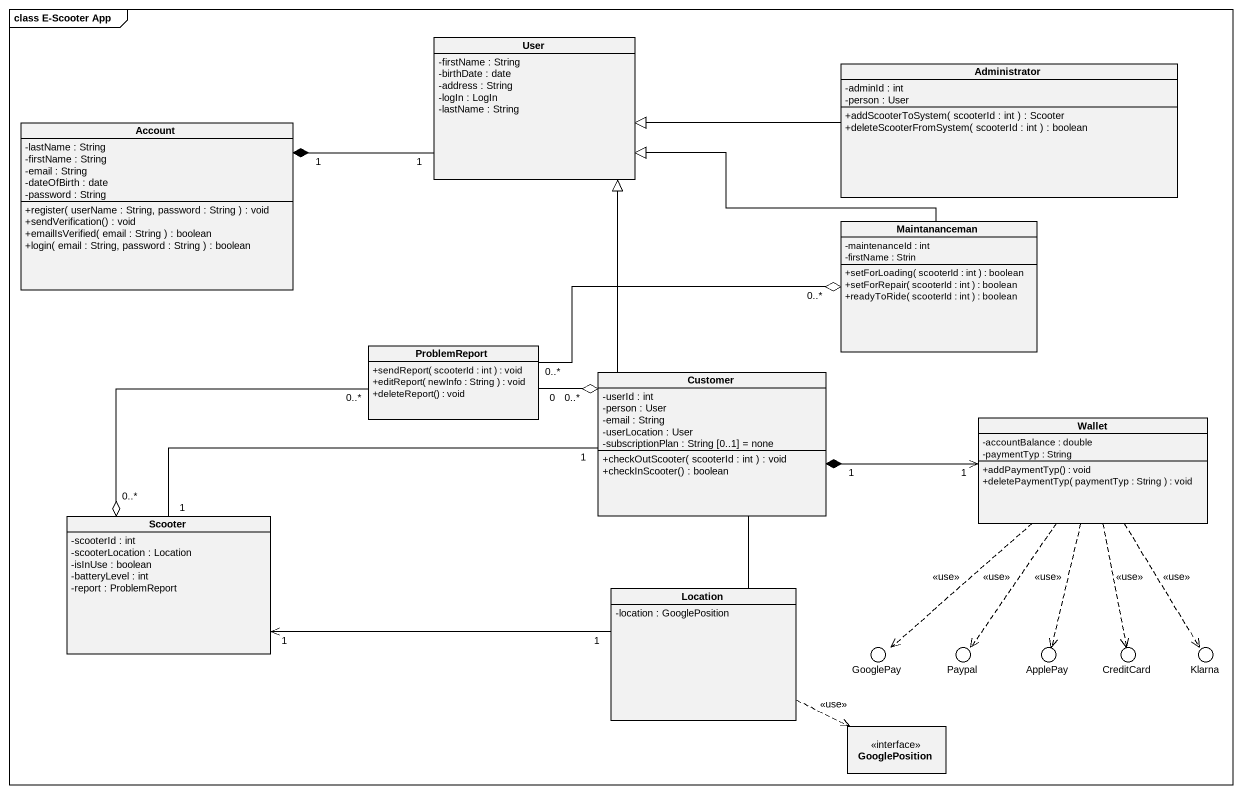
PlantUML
@startuml
mainframe class E-Scooter App
allowmixing
hide circle
hide empty members
skinparam classAttributeIconSize 0
class User {
  -firstName : String
  -birthDate : date
  -address : String
  -logIn : LogIn
  -lastName : String
}
class Administrator {
  -adminId : int
  -person : User
  +addScooterToSystem( scooterId : int ) : Scooter
  +deleteScooterFromSystem( scooterId : int ) : boolean
}
class Account {
  -lastName : String
  -firstName : String
  -email : String
  -dateOfBirth : date
  -password : String
  +register( userName : String, password : String ) : void
  +sendVerification() : void
  +emailIsVerified( email : String ) : boolean
  +login( email : String, password : String ) : boolean
}
class Maintananceman {
  -maintenanceId : int
  -firstName : Strin
  +setForLoading( scooterId : int ) : boolean
  +setForRepair( scooterId : int ) : boolean
  +readyToRide( scooterId : int ) : boolean
}
class ProblemReport {
  +sendReport( scooterId : int ) : void
  +editReport( newInfo : String ) : void
  +deleteReport() : void
}
class Customer {
  -userId : int
  -person : User
  -email : String
  -userLocation : User
  -subscriptionPlan : String [0..1] = none
  +checkOutScooter( scooterId : int ) : void
  +checkInScooter() : boolean
}
class Wallet {
  -accountBalance : double
  -paymentTyp : String
  +addPaymentTyp() : void
  +deletePaymentTyp( paymentTyp : String ) : void
}
class Scooter {
  -scooterId : int
  -scooterLocation : Location
  -isInUse : boolean
  -batteryLevel : int
  -report : ProblemReport
}
class Location {
  -location : GooglePosition
}
() GooglePay
() Paypal
() ApplePay
() CreditCard
() Klarna
interface GooglePosition
Administrator -left-|> User
Account "1" *-right- "1" User
Maintananceman -left-|> User
Maintananceman "0..*" o-left- "0..*" ProblemReport
Customer -up-|> User
Customer "0..*" o-left- "0" ProblemReport
Customer "1" *-right-> "1" Wallet
Wallet ..> GooglePay : <<use>>
Wallet ..> Paypal : <<use>>
Wallet ..> ApplePay : <<use>>
Wallet ..> CreditCard : <<use>>
Wallet ..> Klarna : <<use>>
Scooter "0..*" o-up- "0..*" ProblemReport
Scooter "1" -right- "1" Customer
Location -up- Customer
Location "1" -left-> "1" Scooter
Location .right.> GooglePosition : <<use>>
@enduml
